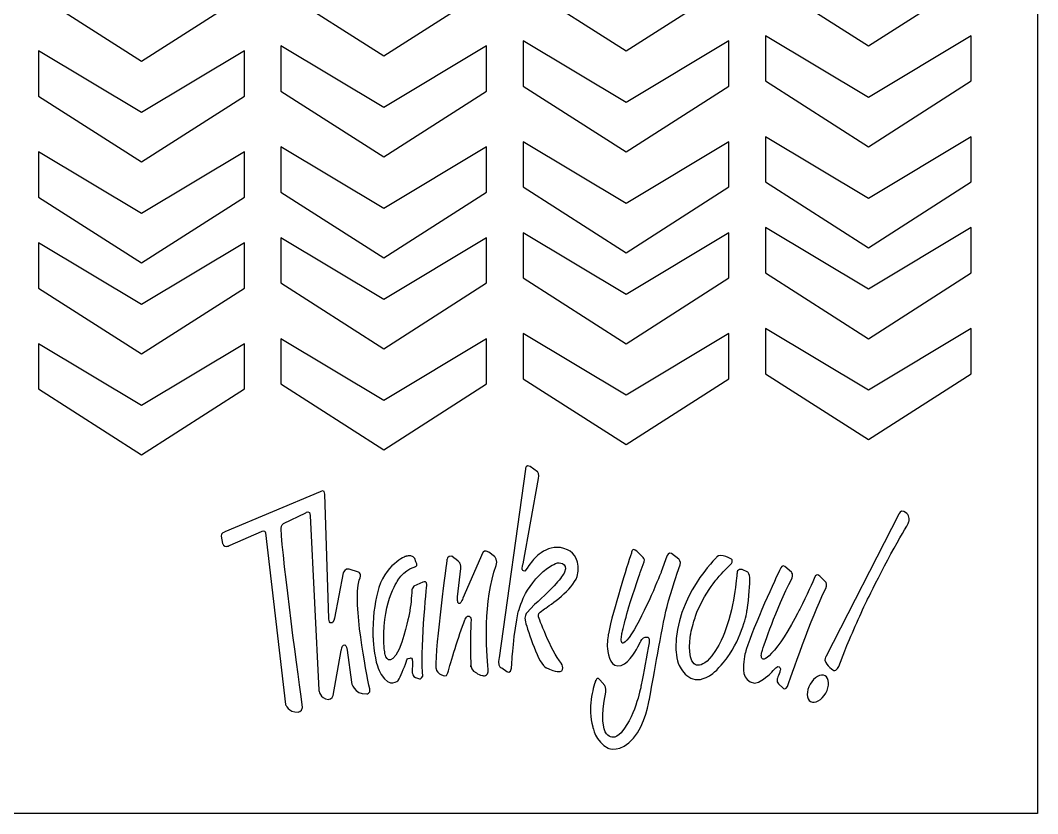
# Model space of a CAD drawing. Header units: centimetres. Extents: x -5.2 to 5.3, y -8.1 to 8.1.
# Drawn here: x 0 to 5.24, y -8.1 to -4.01 of the extents above; entities that cross this region are included whole.
import ezdxf

# ---------------------------------------------------------------- set-up
doc = ezdxf.new("R2010")
doc.units = ezdxf.units.CM
doc.header["$MEASUREMENT"] = 0
doc.layers.add('Layer 1', color=7, linetype='Continuous')

msp = doc.modelspace()

# ---------------------------------------------------------------- linework, layer by layer
at = {"layer": 'Layer 1', "color": 242}
for points, knots in [([(-5.23875, 8.09625), (-5.23875, 8.09625), (-5.23875, -8.09625), (-5.23875, -8.09625), (-5.23875, -8.09625), (-5.23875, -8.09625), (5.23875, -8.09625), (5.23875, -8.09625), (5.23875, -8.09625), (5.23875, -8.09625), (5.23875, 8.09625), (5.23875, 8.09625), (5.23875, 8.09625), (5.23875, 8.09625), (-5.23875, 8.09625), (-5.23875, 8.09625)], [0, 0, 0, 0, 0.2, 0.2, 0.2, 0.2, 0.4, 0.4, 0.4, 0.4, 0.6, 0.6, 0.6, 0.6, 1, 1, 1, 1]), ([(2.58945, -3.59481), (2.58945, -3.59481), (3.11923, -3.91265), (3.11923, -3.91265), (3.11923, -3.91265), (3.11923, -3.91265), (3.64895, -3.59481), (3.64895, -3.59481), (3.64895, -3.59481), (3.64895, -3.59481), (3.64895, -3.82791), (3.64895, -3.82791), (3.64895, -3.82791), (3.64895, -3.82791), (3.11923, -4.16692), (3.11923, -4.16692), (3.11923, -4.16692), (3.11923, -4.16692), (2.58945, -3.82791), (2.58945, -3.82791), (2.58945, -3.82791), (2.58945, -3.82791), (2.58945, -3.59481), (2.58945, -3.59481)], [0, 0, 0, 0, 0.1428571, 0.1428571, 0.1428571, 0.1428571, 0.2857143, 0.2857143, 0.2857143, 0.2857143, 0.4285714, 0.4285714, 0.4285714, 0.4285714, 0.5714286, 0.5714286, 0.5714286, 0.5714286, 0.7142857, 0.7142857, 0.7142857, 0.7142857, 1, 1, 1, 1]), ([(4.89664, -3.80185), (4.89664, -3.80185), (4.36692, -4.14086), (4.36692, -4.14086), (4.36692, -4.14086), (4.36692, -4.14086), (3.8372, -3.80185), (3.8372, -3.80185), (3.8372, -3.80185), (3.8372, -3.80185), (3.8372, -3.56875), (3.8372, -3.56875), (3.8372, -3.56875), (3.8372, -3.56875), (4.36692, -3.88659), (4.36692, -3.88659), (4.36692, -3.88659), (4.36692, -3.88659), (4.89664, -3.56875), (4.89664, -3.56875), (4.89664, -3.56875), (4.89664, -3.56875), (4.89664, -3.80185), (4.89664, -3.80185)], [0, 0, 0, 0, 0.1428571, 0.1428571, 0.1428571, 0.1428571, 0.2857143, 0.2857143, 0.2857143, 0.2857143, 0.4285714, 0.4285714, 0.4285714, 0.4285714, 0.5714286, 0.5714286, 0.5714286, 0.5714286, 0.7142857, 0.7142857, 0.7142857, 0.7142857, 1, 1, 1, 1]), ([(0.09411, -3.64694), (0.09411, -3.64694), (0.62383, -3.96478), (0.62383, -3.96478), (0.62383, -3.96478), (0.62383, -3.96478), (1.15355, -3.64694), (1.15355, -3.64694), (1.15355, -3.64694), (1.15355, -3.64694), (1.15355, -3.88004), (1.15355, -3.88004), (1.15355, -3.88004), (1.15355, -3.88004), (0.62383, -4.21905), (0.62383, -4.21905), (0.62383, -4.21905), (0.62383, -4.21905), (0.09411, -3.88004), (0.09411, -3.88004), (0.09411, -3.88004), (0.09411, -3.88004), (0.09411, -3.64694), (0.09411, -3.64694)], [0, 0, 0, 0, 0.1428571, 0.1428571, 0.1428571, 0.1428571, 0.2857143, 0.2857143, 0.2857143, 0.2857143, 0.4285714, 0.4285714, 0.4285714, 0.4285714, 0.5714286, 0.5714286, 0.5714286, 0.5714286, 0.7142857, 0.7142857, 0.7142857, 0.7142857, 1, 1, 1, 1]), ([(1.34178, -3.6209), (1.34178, -3.6209), (1.8715, -3.93874), (1.8715, -3.93874), (1.8715, -3.93874), (1.8715, -3.93874), (2.40128, -3.6209), (2.40128, -3.6209), (2.40128, -3.6209), (2.40128, -3.6209), (2.40128, -3.854), (2.40128, -3.854), (2.40128, -3.854), (2.40128, -3.854), (1.8715, -4.19301), (1.8715, -4.19301), (1.8715, -4.19301), (1.8715, -4.19301), (1.34178, -3.854), (1.34178, -3.854), (1.34178, -3.854), (1.34178, -3.854), (1.34178, -3.6209), (1.34178, -3.6209)], [0, 0, 0, 0, 0.1428571, 0.1428571, 0.1428571, 0.1428571, 0.2857143, 0.2857143, 0.2857143, 0.2857143, 0.4285714, 0.4285714, 0.4285714, 0.4285714, 0.5714286, 0.5714286, 0.5714286, 0.5714286, 0.7142857, 0.7142857, 0.7142857, 0.7142857, 1, 1, 1, 1]), ([(2.58945, -4.11483), (2.58945, -4.11483), (3.11923, -4.43267), (3.11923, -4.43267), (3.11923, -4.43267), (3.11923, -4.43267), (3.64895, -4.11483), (3.64895, -4.11483), (3.64895, -4.11483), (3.64895, -4.11483), (3.64895, -4.34793), (3.64895, -4.34793), (3.64895, -4.34793), (3.64895, -4.34793), (3.11923, -4.68694), (3.11923, -4.68694), (3.11923, -4.68694), (3.11923, -4.68694), (2.58945, -4.34793), (2.58945, -4.34793), (2.58945, -4.34793), (2.58945, -4.34793), (2.58945, -4.11483), (2.58945, -4.11483)], [0, 0, 0, 0, 0.1428571, 0.1428571, 0.1428571, 0.1428571, 0.2857143, 0.2857143, 0.2857143, 0.2857143, 0.4285714, 0.4285714, 0.4285714, 0.4285714, 0.5714286, 0.5714286, 0.5714286, 0.5714286, 0.7142857, 0.7142857, 0.7142857, 0.7142857, 1, 1, 1, 1]), ([(4.89664, -4.32186), (4.89664, -4.32186), (4.36692, -4.66087), (4.36692, -4.66087), (4.36692, -4.66087), (4.36692, -4.66087), (3.8372, -4.32186), (3.8372, -4.32186), (3.8372, -4.32186), (3.8372, -4.32186), (3.8372, -4.08876), (3.8372, -4.08876), (3.8372, -4.08876), (3.8372, -4.08876), (4.36692, -4.4066), (4.36692, -4.4066), (4.36692, -4.4066), (4.36692, -4.4066), (4.89664, -4.08876), (4.89664, -4.08876), (4.89664, -4.08876), (4.89664, -4.08876), (4.89664, -4.32186), (4.89664, -4.32186)], [0, 0, 0, 0, 0.1428571, 0.1428571, 0.1428571, 0.1428571, 0.2857143, 0.2857143, 0.2857143, 0.2857143, 0.4285714, 0.4285714, 0.4285714, 0.4285714, 0.5714286, 0.5714286, 0.5714286, 0.5714286, 0.7142857, 0.7142857, 0.7142857, 0.7142857, 1, 1, 1, 1]), ([(0.09411, -4.16692), (0.09411, -4.16692), (0.62383, -4.48476), (0.62383, -4.48476), (0.62383, -4.48476), (0.62383, -4.48476), (1.15358, -4.16692), (1.15358, -4.16692), (1.15358, -4.16692), (1.15358, -4.16692), (1.15358, -4.40002), (1.15358, -4.40002), (1.15358, -4.40002), (1.15358, -4.40002), (0.62386, -4.73903), (0.62386, -4.73903), (0.62386, -4.73903), (0.62386, -4.73903), (0.09411, -4.40002), (0.09411, -4.40002), (0.09411, -4.40002), (0.09411, -4.40002), (0.09411, -4.16692), (0.09411, -4.16692)], [0, 0, 0, 0, 0.1428571, 0.1428571, 0.1428571, 0.1428571, 0.2857143, 0.2857143, 0.2857143, 0.2857143, 0.4285714, 0.4285714, 0.4285714, 0.4285714, 0.5714286, 0.5714286, 0.5714286, 0.5714286, 0.7142857, 0.7142857, 0.7142857, 0.7142857, 1, 1, 1, 1]), ([(1.34178, -4.14089), (1.34178, -4.14089), (1.8715, -4.45873), (1.8715, -4.45873), (1.8715, -4.45873), (1.8715, -4.45873), (2.40128, -4.14089), (2.40128, -4.14089), (2.40128, -4.14089), (2.40128, -4.14089), (2.40128, -4.37399), (2.40128, -4.37399), (2.40128, -4.37399), (2.40128, -4.37399), (1.8715, -4.713), (1.8715, -4.713), (1.8715, -4.713), (1.8715, -4.713), (1.34178, -4.37399), (1.34178, -4.37399), (1.34178, -4.37399), (1.34178, -4.37399), (1.34178, -4.14089), (1.34178, -4.14089)], [0, 0, 0, 0, 0.1428571, 0.1428571, 0.1428571, 0.1428571, 0.2857143, 0.2857143, 0.2857143, 0.2857143, 0.4285714, 0.4285714, 0.4285714, 0.4285714, 0.5714286, 0.5714286, 0.5714286, 0.5714286, 0.7142857, 0.7142857, 0.7142857, 0.7142857, 1, 1, 1, 1]), ([(4.89664, -4.84182), (4.89664, -4.84182), (4.36692, -5.18086), (4.36692, -5.18086), (4.36692, -5.18086), (4.36692, -5.18086), (3.8372, -4.84182), (3.8372, -4.84182), (3.8372, -4.84182), (3.8372, -4.84182), (3.8372, -4.60875), (3.8372, -4.60875), (3.8372, -4.60875), (3.8372, -4.60875), (4.36692, -4.92659), (4.36692, -4.92659), (4.36692, -4.92659), (4.36692, -4.92659), (4.89664, -4.60875), (4.89664, -4.60875), (4.89664, -4.60875), (4.89664, -4.60875), (4.89664, -4.84182), (4.89664, -4.84182)], [0, 0, 0, 0, 0.1428571, 0.1428571, 0.1428571, 0.1428571, 0.2857143, 0.2857143, 0.2857143, 0.2857143, 0.4285714, 0.4285714, 0.4285714, 0.4285714, 0.5714286, 0.5714286, 0.5714286, 0.5714286, 0.7142857, 0.7142857, 0.7142857, 0.7142857, 1, 1, 1, 1]), ([(1.34178, -4.66087), (1.34178, -4.66087), (1.8715, -4.97871), (1.8715, -4.97871), (1.8715, -4.97871), (1.8715, -4.97871), (2.40128, -4.66087), (2.40128, -4.66087), (2.40128, -4.66087), (2.40128, -4.66087), (2.40128, -4.89397), (2.40128, -4.89397), (2.40128, -4.89397), (2.40128, -4.89397), (1.8715, -5.23298), (1.8715, -5.23298), (1.8715, -5.23298), (1.8715, -5.23298), (1.34178, -4.89397), (1.34178, -4.89397), (1.34178, -4.89397), (1.34178, -4.89397), (1.34178, -4.66087), (1.34178, -4.66087)], [0, 0, 0, 0, 0.1428571, 0.1428571, 0.1428571, 0.1428571, 0.2857143, 0.2857143, 0.2857143, 0.2857143, 0.4285714, 0.4285714, 0.4285714, 0.4285714, 0.5714286, 0.5714286, 0.5714286, 0.5714286, 0.7142857, 0.7142857, 0.7142857, 0.7142857, 1, 1, 1, 1]), ([(2.58945, -4.63481), (2.58945, -4.63481), (3.11923, -4.95265), (3.11923, -4.95265), (3.11923, -4.95265), (3.11923, -4.95265), (3.64895, -4.63481), (3.64895, -4.63481), (3.64895, -4.63481), (3.64895, -4.63481), (3.64895, -4.86791), (3.64895, -4.86791), (3.64895, -4.86791), (3.64895, -4.86791), (3.11923, -5.20692), (3.11923, -5.20692), (3.11923, -5.20692), (3.11923, -5.20692), (2.58945, -4.86791), (2.58945, -4.86791), (2.58945, -4.86791), (2.58945, -4.86791), (2.58945, -4.63481), (2.58945, -4.63481)], [0, 0, 0, 0, 0.1428571, 0.1428571, 0.1428571, 0.1428571, 0.2857143, 0.2857143, 0.2857143, 0.2857143, 0.4285714, 0.4285714, 0.4285714, 0.4285714, 0.5714286, 0.5714286, 0.5714286, 0.5714286, 0.7142857, 0.7142857, 0.7142857, 0.7142857, 1, 1, 1, 1]), ([(0.09411, -4.68693), (0.09411, -4.68693), (0.62383, -5.00477), (0.62383, -5.00477), (0.62383, -5.00477), (0.62383, -5.00477), (1.15355, -4.68693), (1.15355, -4.68693), (1.15355, -4.68693), (1.15355, -4.68693), (1.15355, -4.92003), (1.15355, -4.92003), (1.15355, -4.92003), (1.15355, -4.92003), (0.62383, -5.25904), (0.62383, -5.25904), (0.62383, -5.25904), (0.62383, -5.25904), (0.09411, -4.92003), (0.09411, -4.92003), (0.09411, -4.92003), (0.09411, -4.92003), (0.09411, -4.68693), (0.09411, -4.68693)], [0, 0, 0, 0, 0.1428571, 0.1428571, 0.1428571, 0.1428571, 0.2857143, 0.2857143, 0.2857143, 0.2857143, 0.4285714, 0.4285714, 0.4285714, 0.4285714, 0.5714286, 0.5714286, 0.5714286, 0.5714286, 0.7142857, 0.7142857, 0.7142857, 0.7142857, 1, 1, 1, 1]), ([(4.89662, -5.31029), (4.89662, -5.31029), (4.3669, -5.6493), (4.3669, -5.6493), (4.3669, -5.6493), (4.3669, -5.6493), (3.83718, -5.31029), (3.83718, -5.31029), (3.83718, -5.31029), (3.83718, -5.31029), (3.83718, -5.07719), (3.83718, -5.07719), (3.83718, -5.07719), (3.83718, -5.07719), (4.3669, -5.39503), (4.3669, -5.39503), (4.3669, -5.39503), (4.3669, -5.39503), (4.89662, -5.07719), (4.89662, -5.07719), (4.89662, -5.07719), (4.89662, -5.07719), (4.89662, -5.31029), (4.89662, -5.31029)], [0, 0, 0, 0, 0.1428571, 0.1428571, 0.1428571, 0.1428571, 0.2857143, 0.2857143, 0.2857143, 0.2857143, 0.4285714, 0.4285714, 0.4285714, 0.4285714, 0.5714286, 0.5714286, 0.5714286, 0.5714286, 0.7142857, 0.7142857, 0.7142857, 0.7142857, 1, 1, 1, 1]), ([(1.34176, -5.12932), (1.34176, -5.12932), (1.87148, -5.44716), (1.87148, -5.44716), (1.87148, -5.44716), (1.87148, -5.44716), (2.40126, -5.12932), (2.40126, -5.12932), (2.40126, -5.12932), (2.40126, -5.12932), (2.40126, -5.36242), (2.40126, -5.36242), (2.40126, -5.36242), (2.40126, -5.36242), (1.87148, -5.70143), (1.87148, -5.70143), (1.87148, -5.70143), (1.87148, -5.70143), (1.34176, -5.36242), (1.34176, -5.36242), (1.34176, -5.36242), (1.34176, -5.36242), (1.34176, -5.12932), (1.34176, -5.12932)], [0, 0, 0, 0, 0.1428571, 0.1428571, 0.1428571, 0.1428571, 0.2857143, 0.2857143, 0.2857143, 0.2857143, 0.4285714, 0.4285714, 0.4285714, 0.4285714, 0.5714286, 0.5714286, 0.5714286, 0.5714286, 0.7142857, 0.7142857, 0.7142857, 0.7142857, 1, 1, 1, 1]), ([(2.58942, -5.10326), (2.58942, -5.10326), (3.1192, -5.4211), (3.1192, -5.4211), (3.1192, -5.4211), (3.1192, -5.4211), (3.64892, -5.10326), (3.64892, -5.10326), (3.64892, -5.10326), (3.64892, -5.10326), (3.64892, -5.33636), (3.64892, -5.33636), (3.64892, -5.33636), (3.64892, -5.33636), (3.1192, -5.67537), (3.1192, -5.67537), (3.1192, -5.67537), (3.1192, -5.67537), (2.58942, -5.33636), (2.58942, -5.33636), (2.58942, -5.33636), (2.58942, -5.33636), (2.58942, -5.10326), (2.58942, -5.10326)], [0, 0, 0, 0, 0.1428571, 0.1428571, 0.1428571, 0.1428571, 0.2857143, 0.2857143, 0.2857143, 0.2857143, 0.4285714, 0.4285714, 0.4285714, 0.4285714, 0.5714286, 0.5714286, 0.5714286, 0.5714286, 0.7142857, 0.7142857, 0.7142857, 0.7142857, 1, 1, 1, 1]), ([(0.09409, -5.15538), (0.09409, -5.15538), (0.62381, -5.47322), (0.62381, -5.47322), (0.62381, -5.47322), (0.62381, -5.47322), (1.15353, -5.15538), (1.15353, -5.15538), (1.15353, -5.15538), (1.15353, -5.15538), (1.15353, -5.38848), (1.15353, -5.38848), (1.15353, -5.38848), (1.15353, -5.38848), (0.62381, -5.72749), (0.62381, -5.72749), (0.62381, -5.72749), (0.62381, -5.72749), (0.09409, -5.38848), (0.09409, -5.38848), (0.09409, -5.38848), (0.09409, -5.38848), (0.09409, -5.15538), (0.09409, -5.15538)], [0, 0, 0, 0, 0.1428571, 0.1428571, 0.1428571, 0.1428571, 0.2857143, 0.2857143, 0.2857143, 0.2857143, 0.4285714, 0.4285714, 0.4285714, 0.4285714, 0.5714286, 0.5714286, 0.5714286, 0.5714286, 0.7142857, 0.7142857, 0.7142857, 0.7142857, 1, 1, 1, 1]), ([(4.89662, -5.83025), (4.89662, -5.83025), (4.3669, -6.16929), (4.3669, -6.16929), (4.3669, -6.16929), (4.3669, -6.16929), (3.83718, -5.83025), (3.83718, -5.83025), (3.83718, -5.83025), (3.83718, -5.83025), (3.83718, -5.59718), (3.83718, -5.59718), (3.83718, -5.59718), (3.83718, -5.59718), (4.3669, -5.91502), (4.3669, -5.91502), (4.3669, -5.91502), (4.3669, -5.91502), (4.89662, -5.59718), (4.89662, -5.59718), (4.89662, -5.59718), (4.89662, -5.59718), (4.89662, -5.83025), (4.89662, -5.83025)], [0, 0, 0, 0, 0.1428571, 0.1428571, 0.1428571, 0.1428571, 0.2857143, 0.2857143, 0.2857143, 0.2857143, 0.4285714, 0.4285714, 0.4285714, 0.4285714, 0.5714286, 0.5714286, 0.5714286, 0.5714286, 0.7142857, 0.7142857, 0.7142857, 0.7142857, 1, 1, 1, 1]), ([(1.34176, -5.64933), (1.34176, -5.64933), (1.87148, -5.96717), (1.87148, -5.96717), (1.87148, -5.96717), (1.87148, -5.96717), (2.40126, -5.64933), (2.40126, -5.64933), (2.40126, -5.64933), (2.40126, -5.64933), (2.40126, -5.88243), (2.40126, -5.88243), (2.40126, -5.88243), (2.40126, -5.88243), (1.87148, -6.22144), (1.87148, -6.22144), (1.87148, -6.22144), (1.87148, -6.22144), (1.34176, -5.88243), (1.34176, -5.88243), (1.34176, -5.88243), (1.34176, -5.88243), (1.34176, -5.64933), (1.34176, -5.64933)], [0, 0, 0, 0, 0.1428571, 0.1428571, 0.1428571, 0.1428571, 0.2857143, 0.2857143, 0.2857143, 0.2857143, 0.4285714, 0.4285714, 0.4285714, 0.4285714, 0.5714286, 0.5714286, 0.5714286, 0.5714286, 0.7142857, 0.7142857, 0.7142857, 0.7142857, 1, 1, 1, 1]), ([(2.58942, -5.62324), (2.58942, -5.62324), (3.1192, -5.94108), (3.1192, -5.94108), (3.1192, -5.94108), (3.1192, -5.94108), (3.64892, -5.62324), (3.64892, -5.62324), (3.64892, -5.62324), (3.64892, -5.62324), (3.64892, -5.85634), (3.64892, -5.85634), (3.64892, -5.85634), (3.64892, -5.85634), (3.1192, -6.19535), (3.1192, -6.19535), (3.1192, -6.19535), (3.1192, -6.19535), (2.58942, -5.85634), (2.58942, -5.85634), (2.58942, -5.85634), (2.58942, -5.85634), (2.58942, -5.62324), (2.58942, -5.62324)], [0, 0, 0, 0, 0.1428571, 0.1428571, 0.1428571, 0.1428571, 0.2857143, 0.2857143, 0.2857143, 0.2857143, 0.4285714, 0.4285714, 0.4285714, 0.4285714, 0.5714286, 0.5714286, 0.5714286, 0.5714286, 0.7142857, 0.7142857, 0.7142857, 0.7142857, 1, 1, 1, 1]), ([(0.09409, -5.90846), (0.09409, -5.90846), (0.09409, -5.67536), (0.09409, -5.67536), (0.09409, -5.67536), (0.09409, -5.67536), (0.62381, -5.9932), (0.62381, -5.9932), (0.62381, -5.9932), (0.62381, -5.9932), (1.15353, -5.67536), (1.15353, -5.67536), (1.15353, -5.67536), (1.15353, -5.67536), (1.15353, -5.90846), (1.15353, -5.90846), (1.15353, -5.90846), (1.15353, -5.90846), (0.62381, -6.24747), (0.62381, -6.24747), (0.62381, -6.24747), (0.62381, -6.24747), (0.09409, -5.90846), (0.09409, -5.90846)], [0, 0, 0, 0, 0.1428571, 0.1428571, 0.1428571, 0.1428571, 0.2857143, 0.2857143, 0.2857143, 0.2857143, 0.4285714, 0.4285714, 0.4285714, 0.4285714, 0.5714286, 0.5714286, 0.5714286, 0.5714286, 0.7142857, 0.7142857, 0.7142857, 0.7142857, 1, 1, 1, 1]), ([(2.86703, -6.87504), (2.8442, -6.94338), (2.73024, -7.02083), (2.69849, -7.04133), (2.69849, -7.04133), (2.69849, -7.04133), (2.6769, -7.05792), (2.6769, -7.05792), (2.6769, -7.05792), (2.6769, -7.05792), (2.66269, -7.07009), (2.66883, -7.08403), (2.66883, -7.08403), (2.66883, -7.08403), (2.72998, -7.25326), (2.7862, -7.32271), (2.7862, -7.32271), (2.7862, -7.32271), (2.81152, -7.36846), (2.76495, -7.36459), (2.76495, -7.36459), (2.73333, -7.3576), (2.70846, -7.34419), (2.70846, -7.34419), (2.70846, -7.34419), (2.66957, -7.33123), (2.61435, -7.15388), (2.60077, -7.10839), (2.60077, -7.10839), (2.59236, -7.08103), (2.6076, -7.06143), (2.6076, -7.06143), (2.6076, -7.06143), (2.6076, -7.06143), (2.64837, -7.01944), (2.64837, -7.01944), (2.64837, -7.01944), (2.75013, -6.92739), (2.78865, -6.8785), (2.8026, -6.85302), (2.8026, -6.85302), (2.82398, -6.79841), (2.76609, -6.8045), (2.76609, -6.8045), (2.76609, -6.8045), (2.75154, -6.80902), (2.73886, -6.81664), (2.73886, -6.81664), (2.73886, -6.81664), (2.67237, -6.85577), (2.62755, -6.91702), (2.60154, -6.96182), (2.60154, -6.96182), (2.58818, -6.98349), (2.56415, -7.05636), (2.56415, -7.05636), (2.56415, -7.05636), (2.54095, -7.16315), (2.53147, -7.31271), (2.53147, -7.31271), (2.53147, -7.31271), (2.53068, -7.32676), (2.52964, -7.33766), (2.52848, -7.3461), (2.52848, -7.3461), (2.52549, -7.37949), (2.50528, -7.36409), (2.50528, -7.36409), (2.50528, -7.36409), (2.50528, -7.36409), (2.47872, -7.34586), (2.47872, -7.34586), (2.47872, -7.34586), (2.47465, -7.34369), (2.47134, -7.34147), (2.46867, -7.33922), (2.46867, -7.33922), (2.45862, -7.33258), (2.46505, -7.29337), (2.46505, -7.29337), (2.46505, -7.29337), (2.46505, -7.29337), (2.60065, -6.32103), (2.60065, -6.32103), (2.60065, -6.32103), (2.60065, -6.32103), (2.60385, -6.2938), (2.62483, -6.3083), (2.62483, -6.3083), (2.62483, -6.3083), (2.66327, -6.33486), (2.66327, -6.33486), (2.66327, -6.33486), (2.66327, -6.33486), (2.67269, -6.34801), (2.66872, -6.36994), (2.66872, -6.36994), (2.66872, -6.36994), (2.58916, -6.80899), (2.58916, -6.80899), (2.58916, -6.80899), (2.58916, -6.80899), (2.58334, -6.831), (2.58445, -6.83876), (2.58445, -6.83876), (2.58445, -6.83876), (2.58887, -6.84649), (2.59768, -6.8476), (2.59768, -6.8476), (2.59768, -6.8476), (2.60578, -6.83731), (2.61935, -6.81834), (2.61935, -6.81834), (2.62702, -6.8067), (2.63491, -6.79643), (2.64279, -6.78738), (2.64279, -6.78738), (2.64279, -6.78738), (2.71891, -6.69033), (2.81786, -6.737), (2.81786, -6.737), (2.85287, -6.7551), (2.88671, -6.79357), (2.86703, -6.87504)], [0, 0, 0, 0, 0.03125, 0.03125, 0.03125, 0.03125, 0.0625, 0.0625, 0.0625, 0.0625, 0.09375, 0.09375, 0.09375, 0.09375, 0.125, 0.125, 0.125, 0.125, 0.15625, 0.15625, 0.15625, 0.15625, 0.1875, 0.1875, 0.1875, 0.1875, 0.21875, 0.21875, 0.21875, 0.21875, 0.25, 0.25, 0.25, 0.25, 0.28125, 0.28125, 0.28125, 0.28125, 0.3125, 0.3125, 0.3125, 0.3125, 0.34375, 0.34375, 0.34375, 0.34375, 0.375, 0.375, 0.375, 0.375, 0.40625, 0.40625, 0.40625, 0.40625, 0.4375, 0.4375, 0.4375, 0.4375, 0.46875, 0.46875, 0.46875, 0.46875, 0.5, 0.5, 0.5, 0.5, 0.53125, 0.53125, 0.53125, 0.53125, 0.5625, 0.5625, 0.5625, 0.5625, 0.59375, 0.59375, 0.59375, 0.59375, 0.625, 0.625, 0.625, 0.625, 0.65625, 0.65625, 0.65625, 0.65625, 0.6875, 0.6875, 0.6875, 0.6875, 0.71875, 0.71875, 0.71875, 0.71875, 0.75, 0.75, 0.75, 0.75, 0.78125, 0.78125, 0.78125, 0.78125, 0.8125, 0.8125, 0.8125, 0.8125, 0.84375, 0.84375, 0.84375, 0.84375, 0.875, 0.875, 0.875, 0.875, 0.90625, 0.90625, 0.90625, 0.90625, 0.9375, 0.9375, 0.9375, 0.9375, 1, 1, 1, 1]), ([(1.78382, -7.47898), (1.71585, -7.48343), (1.70474, -7.41863), (1.70474, -7.41863), (1.70474, -7.41863), (1.70474, -7.41863), (1.68249, -7.25456), (1.68249, -7.25456), (1.68249, -7.25456), (1.67897, -7.22858), (1.67164, -7.22681), (1.67164, -7.22681), (1.67164, -7.22681), (1.67164, -7.22681), (1.66338, -7.22845), (1.66338, -7.22845), (1.66338, -7.22845), (1.65841, -7.22845), (1.65221, -7.25586), (1.65221, -7.25586), (1.65221, -7.25586), (1.65221, -7.25586), (1.61123, -7.48684), (1.61123, -7.48684), (1.61123, -7.48684), (1.60774, -7.50647), (1.58631, -7.50732), (1.58631, -7.50732), (1.58631, -7.50732), (1.54223, -7.50266), (1.5372, -7.46046), (1.5372, -7.46046), (1.5372, -7.46046), (1.5372, -7.46046), (1.49283, -6.56027), (1.49283, -6.56027), (1.49283, -6.56027), (1.4913, -6.52908), (1.4701, -6.54585), (1.4701, -6.54585), (1.4701, -6.54585), (1.4701, -6.54585), (1.35561, -6.60125), (1.35561, -6.60125), (1.35561, -6.60125), (1.35561, -6.60125), (1.34143, -6.60929), (1.34257, -6.62789), (1.34257, -6.62789), (1.35117, -6.794), (1.43652, -7.42788), (1.4529, -7.54859), (1.4529, -7.54859), (1.44745, -7.57275), (1.43083, -7.57272), (1.43083, -7.57272), (1.43083, -7.57272), (1.37871, -7.57547), (1.36524, -7.53324), (1.36524, -7.53324), (1.36524, -7.53324), (1.36524, -7.53324), (1.26303, -6.64927), (1.26303, -6.64927), (1.26303, -6.64927), (1.26107, -6.63234), (1.24229, -6.64263), (1.24229, -6.64263), (1.24229, -6.64263), (1.24229, -6.64263), (1.08113, -6.71229), (1.08113, -6.71229), (1.08113, -6.71229), (1.07198, -6.7166), (1.06557, -6.71933), (1.06316, -6.71965), (1.06316, -6.71965), (1.04773, -6.72185), (1.04112, -6.70422), (1.04112, -6.70422), (1.04112, -6.70422), (1.04112, -6.70422), (1.03466, -6.66702), (1.03466, -6.66702), (1.03466, -6.66702), (1.03199, -6.6517), (1.05382, -6.64445), (1.05382, -6.64445), (1.05382, -6.64445), (1.05382, -6.64445), (1.54317, -6.43905), (1.54317, -6.43905), (1.54317, -6.43905), (1.54317, -6.43905), (1.56786, -6.4214), (1.56873, -6.44953), (1.56873, -6.44953), (1.56873, -6.44953), (1.58855, -7.09109), (1.58855, -7.09109), (1.58855, -7.09109), (1.58855, -7.09109), (1.58903, -7.11101), (1.59564, -7.11265), (1.59564, -7.11265), (1.59564, -7.11265), (1.60557, -7.11266), (1.60557, -7.11266), (1.60557, -7.11266), (1.60557, -7.11266), (1.6129, -7.10948), (1.617, -7.08882), (1.617, -7.08882), (1.617, -7.08882), (1.66293, -6.85636), (1.66293, -6.85636), (1.66293, -6.85636), (1.66293, -6.85636), (1.67216, -6.83006), (1.69309, -6.83686), (1.69309, -6.83686), (1.69309, -6.83686), (1.7413, -6.85252), (1.7413, -6.85252), (1.7413, -6.85252), (1.7413, -6.85252), (1.76122, -6.85895), (1.74458, -6.89321), (1.74458, -6.89321), (1.71243, -7.02026), (1.78027, -7.36298), (1.79924, -7.45368), (1.79924, -7.45368), (1.80419, -7.47818), (1.78382, -7.47898), (1.78382, -7.47898)], [0, 0, 0, 0, 0.0285714, 0.0285714, 0.0285714, 0.0285714, 0.0571429, 0.0571429, 0.0571429, 0.0571429, 0.0857143, 0.0857143, 0.0857143, 0.0857143, 0.1142857, 0.1142857, 0.1142857, 0.1142857, 0.1428571, 0.1428571, 0.1428571, 0.1428571, 0.1714286, 0.1714286, 0.1714286, 0.1714286, 0.2, 0.2, 0.2, 0.2, 0.2285714, 0.2285714, 0.2285714, 0.2285714, 0.2571429, 0.2571429, 0.2571429, 0.2571429, 0.2857143, 0.2857143, 0.2857143, 0.2857143, 0.3142857, 0.3142857, 0.3142857, 0.3142857, 0.3428571, 0.3428571, 0.3428571, 0.3428571, 0.3714286, 0.3714286, 0.3714286, 0.3714286, 0.4, 0.4, 0.4, 0.4, 0.4285714, 0.4285714, 0.4285714, 0.4285714, 0.4571429, 0.4571429, 0.4571429, 0.4571429, 0.4857143, 0.4857143, 0.4857143, 0.4857143, 0.5142857, 0.5142857, 0.5142857, 0.5142857, 0.5428571, 0.5428571, 0.5428571, 0.5428571, 0.5714286, 0.5714286, 0.5714286, 0.5714286, 0.6, 0.6, 0.6, 0.6, 0.6285714, 0.6285714, 0.6285714, 0.6285714, 0.6571429, 0.6571429, 0.6571429, 0.6571429, 0.6857143, 0.6857143, 0.6857143, 0.6857143, 0.7142857, 0.7142857, 0.7142857, 0.7142857, 0.7428571, 0.7428571, 0.7428571, 0.7428571, 0.7714286, 0.7714286, 0.7714286, 0.7714286, 0.8, 0.8, 0.8, 0.8, 0.8285714, 0.8285714, 0.8285714, 0.8285714, 0.8571429, 0.8571429, 0.8571429, 0.8571429, 0.8857143, 0.8857143, 0.8857143, 0.8857143, 0.9142857, 0.9142857, 0.9142857, 0.9142857, 0.9428571, 0.9428571, 0.9428571, 0.9428571, 1, 1, 1, 1]), ([(4.5774, -6.58857), (4.5774, -6.58857), (4.57166, -6.60587), (4.55385, -6.63463), (4.55385, -6.63463), (4.49763, -6.71996), (4.35713, -7.00354), (4.35713, -7.00354), (4.35713, -7.00354), (4.32385, -7.07236), (4.27418, -7.1888), (4.24511, -7.25794), (4.24511, -7.25794), (4.24511, -7.25794), (4.21405, -7.33795), (4.21405, -7.33795), (4.21405, -7.33795), (4.20627, -7.35425), (4.19402, -7.36798), (4.17756, -7.35033), (4.17756, -7.35033), (4.16714, -7.34163), (4.15229, -7.32805), (4.14713, -7.31773), (4.14713, -7.31773), (4.13887, -7.30119), (4.14713, -7.28796), (4.14713, -7.28796), (4.14713, -7.28796), (4.14713, -7.28796), (4.52369, -6.55268), (4.52369, -6.55268), (4.52369, -6.55268), (4.52369, -6.55268), (4.53202, -6.53194), (4.54938, -6.53964), (4.54938, -6.53964), (4.57451, -6.55082), (4.57864, -6.57204), (4.5774, -6.58857)], [0, 0, 0, 0, 0.0909091, 0.0909091, 0.0909091, 0.0909091, 0.1818182, 0.1818182, 0.1818182, 0.1818182, 0.2727273, 0.2727273, 0.2727273, 0.2727273, 0.3636364, 0.3636364, 0.3636364, 0.3636364, 0.4545455, 0.4545455, 0.4545455, 0.4545455, 0.5454545, 0.5454545, 0.5454545, 0.5454545, 0.6363636, 0.6363636, 0.6363636, 0.6363636, 0.7272727, 0.7272727, 0.7272727, 0.7272727, 0.8181818, 0.8181818, 0.8181818, 0.8181818, 1, 1, 1, 1]), ([(2.4506, -6.81776), (2.38271, -6.9972), (2.39943, -7.25837), (2.40856, -7.35354), (2.40856, -7.35354), (2.41197, -7.39386), (2.37948, -7.38492), (2.37948, -7.38492), (2.37948, -7.38492), (2.3663, -7.38148), (2.35622, -7.37677), (2.34852, -7.37145), (2.34852, -7.37145), (2.32272, -7.36013), (2.32, -7.33944), (2.31973, -7.33406), (2.31973, -7.33406), (2.31973, -7.33406), (2.31984, -7.33925), (2.31984, -7.33925), (2.31984, -7.33925), (2.31984, -7.33925), (2.31971, -7.33393), (2.31971, -7.33393), (2.31971, -7.33393), (2.31968, -7.33316), (2.31968, -7.33269), (2.31968, -7.33269), (2.31968, -7.33269), (2.31968, -7.33269), (2.31971, -7.33393), (2.31971, -7.33393), (2.31971, -7.33393), (2.31971, -7.33396), (2.31974, -7.33404), (2.31974, -7.33406), (2.31974, -7.33406), (2.31974, -7.33406), (2.31834, -7.2713), (2.31834, -7.2713), (2.31834, -7.2713), (2.31609, -7.22055), (2.3185, -7.14798), (2.32091, -7.09623), (2.32091, -7.09623), (2.32136, -7.08633), (2.31157, -7.07953), (2.31157, -7.07953), (2.31157, -7.07953), (2.31157, -7.07953), (2.3033, -7.07954), (2.3033, -7.07954), (2.3033, -7.07954), (2.29504, -7.08274), (2.28946, -7.09698), (2.28946, -7.09698), (2.28946, -7.09698), (2.25652, -7.18009), (2.21633, -7.31912), (2.20191, -7.37029), (2.20191, -7.37029), (2.194, -7.39804), (2.17352, -7.38214), (2.17352, -7.38214), (2.17352, -7.38214), (2.16828, -7.37992), (2.16312, -7.37759), (2.15865, -7.37545), (2.15865, -7.37545), (2.14267, -7.36836), (2.14034, -7.34582), (2.14034, -7.34582), (2.14034, -7.34582), (2.13584, -7.23435), (2.19646, -6.78752), (2.19646, -6.78752), (2.19646, -6.78752), (2.19646, -6.78752), (2.19884, -6.76786), (2.2213, -6.76995), (2.2213, -6.76995), (2.23707, -6.7786), (2.25308, -6.79432), (2.26263, -6.80458), (2.26263, -6.80458), (2.26263, -6.80458), (2.27128, -6.81577), (2.26911, -6.83308), (2.26911, -6.83308), (2.26911, -6.83308), (2.25085, -6.97902), (2.25085, -6.97902), (2.25085, -6.97902), (2.25085, -6.97902), (2.2504, -6.99963), (2.25207, -7.00326), (2.25207, -7.00326), (2.25207, -7.00326), (2.25371, -7.01183), (2.25868, -7.0135), (2.25868, -7.0135), (2.25868, -7.0135), (2.26556, -7.01689), (2.27389, -6.99802), (2.27389, -6.99802), (2.27553, -6.99434), (2.27738, -6.99019), (2.27934, -6.98574), (2.27934, -6.98574), (2.27934, -6.98574), (2.38245, -6.75119), (2.38245, -6.75119), (2.38245, -6.75119), (2.38245, -6.75119), (2.39118, -6.73349), (2.41319, -6.75), (2.41319, -6.75), (2.41319, -6.75), (2.44229, -6.77183), (2.44229, -6.77183), (2.44229, -6.77183), (2.44232, -6.7718), (2.45941, -6.79257), (2.4506, -6.81776)], [0, 0, 0, 0, 0.03125, 0.03125, 0.03125, 0.03125, 0.0625, 0.0625, 0.0625, 0.0625, 0.09375, 0.09375, 0.09375, 0.09375, 0.125, 0.125, 0.125, 0.125, 0.15625, 0.15625, 0.15625, 0.15625, 0.1875, 0.1875, 0.1875, 0.1875, 0.21875, 0.21875, 0.21875, 0.21875, 0.25, 0.25, 0.25, 0.25, 0.28125, 0.28125, 0.28125, 0.28125, 0.3125, 0.3125, 0.3125, 0.3125, 0.34375, 0.34375, 0.34375, 0.34375, 0.375, 0.375, 0.375, 0.375, 0.40625, 0.40625, 0.40625, 0.40625, 0.4375, 0.4375, 0.4375, 0.4375, 0.46875, 0.46875, 0.46875, 0.46875, 0.5, 0.5, 0.5, 0.5, 0.53125, 0.53125, 0.53125, 0.53125, 0.5625, 0.5625, 0.5625, 0.5625, 0.59375, 0.59375, 0.59375, 0.59375, 0.625, 0.625, 0.625, 0.625, 0.65625, 0.65625, 0.65625, 0.65625, 0.6875, 0.6875, 0.6875, 0.6875, 0.71875, 0.71875, 0.71875, 0.71875, 0.75, 0.75, 0.75, 0.75, 0.78125, 0.78125, 0.78125, 0.78125, 0.8125, 0.8125, 0.8125, 0.8125, 0.84375, 0.84375, 0.84375, 0.84375, 0.875, 0.875, 0.875, 0.875, 0.90625, 0.90625, 0.90625, 0.90625, 0.9375, 0.9375, 0.9375, 0.9375, 1, 1, 1, 1]), ([(3.24011, -7.50565), (3.24011, -7.50565), (3.21614, -7.64559), (3.15825, -7.70657), (3.15825, -7.70657), (3.09017, -7.78658), (3.0276, -7.75898), (3.0276, -7.75898), (3.0276, -7.75898), (2.9601, -7.72525), (2.94822, -7.64846), (2.94822, -7.64846), (2.94822, -7.64846), (2.91901, -7.55191), (2.94833, -7.45121), (2.96349, -7.4097), (2.96349, -7.4097), (2.96346, -7.40973), (2.96346, -7.40975), (2.96344, -7.40981), (2.96344, -7.40981), (2.96344, -7.40981), (2.96164, -7.41489), (2.96164, -7.41489), (2.96164, -7.41489), (2.96164, -7.41489), (2.96228, -7.41259), (2.96344, -7.40981), (2.96344, -7.40981), (2.96344, -7.40981), (2.96376, -7.40894), (2.96376, -7.40894), (2.96376, -7.40894), (2.96368, -7.40918), (2.96357, -7.4095), (2.9635, -7.40971), (2.9635, -7.40971), (2.96649, -7.40262), (2.97334, -7.39233), (2.98493, -7.40648), (2.98493, -7.40648), (2.98493, -7.40648), (3.00919, -7.43614), (3.00919, -7.43614), (3.00919, -7.43614), (3.00919, -7.43614), (3.01856, -7.44969), (3.0148, -7.46995), (3.0148, -7.46995), (2.96313, -7.73432), (3.06068, -7.70138), (3.06068, -7.70138), (3.06068, -7.70138), (3.0728, -7.70064), (3.09643, -7.67675), (3.09815, -7.67455), (3.09815, -7.67455), (3.172, -7.58158), (3.19724, -7.43333), (3.19724, -7.43333), (3.19724, -7.43333), (3.21137, -7.36972), (3.22619, -7.28477), (3.23738, -7.21624), (3.23738, -7.21624), (3.24135, -7.19208), (3.23103, -7.18708), (3.23103, -7.18708), (3.23103, -7.18708), (3.23103, -7.18708), (3.21778, -7.18709), (3.21778, -7.18709), (3.21778, -7.18709), (3.20455, -7.18709), (3.19352, -7.21053), (3.19352, -7.21053), (3.19352, -7.21053), (3.19352, -7.21053), (3.1791, -7.2367), (3.1791, -7.2367), (3.1791, -7.2367), (3.1791, -7.2367), (3.13878, -7.31975), (3.09475, -7.3328), (3.09475, -7.3328), (3.04236, -7.34833), (3.0268, -7.28782), (3.02329, -7.24477), (3.02329, -7.24477), (3.01969, -7.21863), (3.0276, -7.17717), (3.02829, -7.16934), (3.02829, -7.16934), (3.05358, -7.04266), (3.12412, -6.82221), (3.14643, -6.75376), (3.14643, -6.75376), (3.14643, -6.75376), (3.14926, -6.7213), (3.17395, -6.74458), (3.17395, -6.74458), (3.17395, -6.74458), (3.20641, -6.77517), (3.20641, -6.77517), (3.20641, -6.77517), (3.20641, -6.77517), (3.21657, -6.78459), (3.21326, -6.79837), (3.21326, -6.79837), (3.21326, -6.79837), (3.19241, -6.85367), (3.19241, -6.85367), (3.19241, -6.85367), (3.19241, -6.85367), (3.13833, -7.01345), (3.12843, -7.05028), (3.12843, -7.05028), (3.11592, -7.09611), (3.10528, -7.13762), (3.09845, -7.16469), (3.09845, -7.16469), (3.09845, -7.16469), (3.07329, -7.28248), (3.1474, -7.16943), (3.1474, -7.16943), (3.21426, -7.06743), (3.30046, -6.85095), (3.30046, -6.85095), (3.30046, -6.85095), (3.30046, -6.85095), (3.32962, -6.77017), (3.32962, -6.77017), (3.32962, -6.77017), (3.32962, -6.77017), (3.33946, -6.7463), (3.35288, -6.75636), (3.35288, -6.75636), (3.35288, -6.75636), (3.39024, -6.78438), (3.39024, -6.78438), (3.39024, -6.78438), (3.39024, -6.78438), (3.40358, -6.7983), (3.39805, -6.81407), (3.39805, -6.81407), (3.39805, -6.81407), (3.38302, -6.85699), (3.38302, -6.85699), (3.38302, -6.85699), (3.38302, -6.85699), (3.33542, -7.0001), (3.32463, -7.05246), (3.32463, -7.05246), (3.29385, -7.19714), (3.25467, -7.42125), (3.24011, -7.50565)], [0, 0, 0, 0, 0.025, 0.025, 0.025, 0.025, 0.05, 0.05, 0.05, 0.05, 0.075, 0.075, 0.075, 0.075, 0.1, 0.1, 0.1, 0.1, 0.125, 0.125, 0.125, 0.125, 0.15, 0.15, 0.15, 0.15, 0.175, 0.175, 0.175, 0.175, 0.2, 0.2, 0.2, 0.2, 0.225, 0.225, 0.225, 0.225, 0.25, 0.25, 0.25, 0.25, 0.275, 0.275, 0.275, 0.275, 0.3, 0.3, 0.3, 0.3, 0.325, 0.325, 0.325, 0.325, 0.35, 0.35, 0.35, 0.35, 0.375, 0.375, 0.375, 0.375, 0.4, 0.4, 0.4, 0.4, 0.425, 0.425, 0.425, 0.425, 0.45, 0.45, 0.45, 0.45, 0.475, 0.475, 0.475, 0.475, 0.5, 0.5, 0.5, 0.5, 0.525, 0.525, 0.525, 0.525, 0.55, 0.55, 0.55, 0.55, 0.575, 0.575, 0.575, 0.575, 0.6, 0.6, 0.6, 0.6, 0.625, 0.625, 0.625, 0.625, 0.65, 0.65, 0.65, 0.65, 0.675, 0.675, 0.675, 0.675, 0.7, 0.7, 0.7, 0.7, 0.725, 0.725, 0.725, 0.725, 0.75, 0.75, 0.75, 0.75, 0.775, 0.775, 0.775, 0.775, 0.8, 0.8, 0.8, 0.8, 0.825, 0.825, 0.825, 0.825, 0.85, 0.85, 0.85, 0.85, 0.875, 0.875, 0.875, 0.875, 0.9, 0.9, 0.9, 0.9, 0.925, 0.925, 0.925, 0.925, 0.95, 0.95, 0.95, 0.95, 1, 1, 1, 1]), ([(3.63508, -7.29956), (3.63508, -7.29956), (3.5874, -7.3597), (3.56639, -7.37362), (3.56639, -7.37362), (3.46995, -7.44575), (3.41666, -7.37971), (3.39309, -7.33256), (3.39309, -7.33256), (3.37893, -7.3084), (3.37475, -7.24162), (3.37475, -7.24162), (3.37475, -7.24162), (3.37332, -6.9828), (3.58655, -6.77368), (3.58655, -6.77368), (3.58655, -6.77368), (3.60645, -6.75241), (3.66428, -6.78691), (3.66428, -6.78691), (3.66428, -6.78691), (3.66428, -6.78691), (3.67584, -6.79935), (3.64613, -6.82337), (3.64613, -6.82337), (3.64613, -6.82337), (3.61943, -6.84959), (3.58758, -6.88576), (3.58758, -6.88576), (3.58758, -6.88576), (3.55488, -6.92505), (3.52255, -6.97934), (3.52255, -6.97934), (3.52255, -6.97934), (3.48794, -7.04943), (3.48794, -7.04943), (3.48794, -7.04943), (3.47839, -7.07454), (3.46868, -7.10333), (3.4646, -7.11941), (3.4646, -7.11941), (3.46047, -7.13481), (3.45619, -7.15198), (3.45238, -7.16958), (3.45238, -7.16958), (3.45238, -7.16958), (3.43092, -7.29531), (3.46987, -7.32471), (3.46987, -7.32471), (3.48445, -7.33556), (3.50572, -7.3363), (3.53641, -7.31058), (3.53641, -7.31058), (3.60557, -7.24062), (3.63087, -7.15), (3.63087, -7.15), (3.63087, -7.15), (3.68156, -7.01199), (3.69072, -6.85637), (3.69072, -6.85637), (3.69072, -6.85637), (3.68908, -6.84811), (3.69609, -6.84248), (3.70353, -6.83888), (3.70353, -6.83888), (3.70353, -6.83888), (3.71052, -6.83772), (3.71769, -6.83901), (3.71769, -6.83901), (3.71769, -6.83901), (3.74682, -6.85168), (3.74682, -6.85168), (3.74682, -6.85168), (3.74682, -6.85168), (3.75727, -6.86607), (3.75701, -6.87951), (3.75701, -6.87951), (3.75656, -6.91314), (3.75405, -6.97849), (3.74214, -7.04853), (3.74214, -7.04853), (3.74214, -7.04853), (3.7296, -7.15622), (3.65147, -7.27668), (3.65147, -7.27668), (3.64588, -7.28472), (3.6404, -7.29237), (3.63508, -7.29956)], [0, 0, 0, 0, 0.0434783, 0.0434783, 0.0434783, 0.0434783, 0.0869565, 0.0869565, 0.0869565, 0.0869565, 0.1304348, 0.1304348, 0.1304348, 0.1304348, 0.173913, 0.173913, 0.173913, 0.173913, 0.2173913, 0.2173913, 0.2173913, 0.2173913, 0.2608696, 0.2608696, 0.2608696, 0.2608696, 0.3043478, 0.3043478, 0.3043478, 0.3043478, 0.3478261, 0.3478261, 0.3478261, 0.3478261, 0.3913043, 0.3913043, 0.3913043, 0.3913043, 0.4347826, 0.4347826, 0.4347826, 0.4347826, 0.4782609, 0.4782609, 0.4782609, 0.4782609, 0.5217391, 0.5217391, 0.5217391, 0.5217391, 0.5652174, 0.5652174, 0.5652174, 0.5652174, 0.6086957, 0.6086957, 0.6086957, 0.6086957, 0.6521739, 0.6521739, 0.6521739, 0.6521739, 0.6956522, 0.6956522, 0.6956522, 0.6956522, 0.7391304, 0.7391304, 0.7391304, 0.7391304, 0.7826087, 0.7826087, 0.7826087, 0.7826087, 0.826087, 0.826087, 0.826087, 0.826087, 0.8695652, 0.8695652, 0.8695652, 0.8695652, 0.9130435, 0.9130435, 0.9130435, 0.9130435, 1, 1, 1, 1]), ([(2.07243, -7.38733), (2.06478, -7.40564), (2.05521, -7.40199), (2.05521, -7.40199), (2.05521, -7.40199), (2.05521, -7.40199), (2.03497, -7.39548), (2.03497, -7.39548), (2.03497, -7.39548), (2.01917, -7.39043), (2.0183, -7.37069), (2.0183, -7.37069), (2.0183, -7.37069), (2.0183, -7.37069), (2.01952, -7.31613), (2.01952, -7.31613), (2.01952, -7.31613), (2.02013, -7.28845), (2.00732, -7.29459), (2.00732, -7.29459), (2.00732, -7.29459), (2.00732, -7.29459), (1.9974, -7.29623), (1.9974, -7.29623), (1.9974, -7.29623), (1.99243, -7.29623), (1.98772, -7.31118), (1.98772, -7.31118), (1.98772, -7.31118), (1.97454, -7.35042), (1.95933, -7.38939), (1.94512, -7.40979), (1.94512, -7.40979), (1.94512, -7.40979), (1.90432, -7.45321), (1.8573, -7.37947), (1.8573, -7.37947), (1.85039, -7.36751), (1.84447, -7.35216), (1.83933, -7.33513), (1.83933, -7.33513), (1.82136, -7.29079), (1.81586, -7.1871), (1.81586, -7.1871), (1.81586, -7.1871), (1.81311, -7.08854), (1.82478, -7.01261), (1.83864, -6.95853), (1.83864, -6.95853), (1.87502, -6.80933), (1.98617, -6.77025), (1.98617, -6.77025), (1.98617, -6.77025), (1.98966, -6.76938), (1.99334, -6.76861), (1.99707, -6.76805), (1.99707, -6.76805), (1.99707, -6.76805), (2.02385, -6.7654), (2.0321, -6.78194), (2.0321, -6.78194), (2.0321, -6.78194), (2.03707, -6.79848), (2.03707, -6.79848), (2.03707, -6.79848), (2.03707, -6.79848), (2.04853, -6.81994), (2.03707, -6.8233), (2.03707, -6.8233), (2.03707, -6.8233), (1.98317, -6.83327), (1.94473, -6.89352), (1.94473, -6.89352), (1.94473, -6.89352), (1.85374, -7.02203), (1.8743, -7.24679), (1.8743, -7.24679), (1.87528, -7.25753), (1.87673, -7.26819), (1.87869, -7.27859), (1.87869, -7.27859), (1.87869, -7.27859), (1.90078, -7.35413), (1.95153, -7.24837), (1.95153, -7.24837), (1.98669, -7.1509), (2.00334, -7.06541), (2.00334, -7.06541), (2.00334, -7.06541), (2.01022, -7.02358), (2.01506, -6.98162), (2.01564, -6.94455), (2.01564, -6.94455), (2.01564, -6.94455), (2.01704, -6.93471), (2.02583, -6.92497), (2.02583, -6.92497), (2.02583, -6.92497), (2.07187, -6.90285), (2.07187, -6.90285), (2.07187, -6.90285), (2.08092, -6.90005), (2.09283, -6.89946), (2.09283, -6.91589), (2.09283, -6.91589), (2.09283, -6.91592), (2.05711, -7.28721), (2.07243, -7.38733)], [0, 0, 0, 0, 0.0357143, 0.0357143, 0.0357143, 0.0357143, 0.0714286, 0.0714286, 0.0714286, 0.0714286, 0.1071429, 0.1071429, 0.1071429, 0.1071429, 0.1428571, 0.1428571, 0.1428571, 0.1428571, 0.1785714, 0.1785714, 0.1785714, 0.1785714, 0.2142857, 0.2142857, 0.2142857, 0.2142857, 0.25, 0.25, 0.25, 0.25, 0.2857143, 0.2857143, 0.2857143, 0.2857143, 0.3214286, 0.3214286, 0.3214286, 0.3214286, 0.3571429, 0.3571429, 0.3571429, 0.3571429, 0.3928571, 0.3928571, 0.3928571, 0.3928571, 0.4285714, 0.4285714, 0.4285714, 0.4285714, 0.4642857, 0.4642857, 0.4642857, 0.4642857, 0.5, 0.5, 0.5, 0.5, 0.5357143, 0.5357143, 0.5357143, 0.5357143, 0.5714286, 0.5714286, 0.5714286, 0.5714286, 0.6071429, 0.6071429, 0.6071429, 0.6071429, 0.6428571, 0.6428571, 0.6428571, 0.6428571, 0.6785714, 0.6785714, 0.6785714, 0.6785714, 0.7142857, 0.7142857, 0.7142857, 0.7142857, 0.75, 0.75, 0.75, 0.75, 0.7857143, 0.7857143, 0.7857143, 0.7857143, 0.8214286, 0.8214286, 0.8214286, 0.8214286, 0.8571429, 0.8571429, 0.8571429, 0.8571429, 0.8928571, 0.8928571, 0.8928571, 0.8928571, 0.9285714, 0.9285714, 0.9285714, 0.9285714, 1, 1, 1, 1]), ([(3.92771, -7.4494), (3.92771, -7.4494), (3.90408, -7.42659), (3.90408, -7.42659), (3.90408, -7.42659), (3.89141, -7.41434), (3.89887, -7.39825), (3.89887, -7.39825), (3.89887, -7.39825), (3.90197, -7.38973), (3.90593, -7.37875), (3.91025, -7.36663), (3.91025, -7.36663), (3.9112, -7.36396), (3.91202, -7.36152), (3.91276, -7.35927), (3.91276, -7.35927), (3.91697, -7.34728), (3.91056, -7.34406), (3.90802, -7.33953), (3.90802, -7.33953), (3.90162, -7.32802), (3.87685, -7.35914), (3.87685, -7.35914), (3.87685, -7.35914), (3.86703, -7.3698), (3.85756, -7.3788), (3.84875, -7.38642), (3.84875, -7.38642), (3.81893, -7.41283), (3.79665, -7.42211), (3.78043, -7.42338), (3.78043, -7.42338), (3.7114, -7.41655), (3.72415, -7.32945), (3.72415, -7.32945), (3.72415, -7.32945), (3.72523, -7.28836), (3.73828, -7.25137), (3.73828, -7.25137), (3.73828, -7.25137), (3.77884, -7.12344), (3.89105, -6.88254), (3.91455, -6.83253), (3.91455, -6.83253), (3.91455, -6.83253), (3.92606, -6.8125), (3.93667, -6.82213), (3.93667, -6.82213), (3.93667, -6.82213), (3.97038, -6.8528), (3.97038, -6.8528), (3.97038, -6.8528), (3.97038, -6.8528), (3.98271, -6.86561), (3.97395, -6.88307), (3.97395, -6.88307), (3.88632, -7.05576), (3.83383, -7.21449), (3.81808, -7.26486), (3.81808, -7.26486), (3.81509, -7.27219), (3.8012, -7.35932), (3.90105, -7.23168), (3.90105, -7.23168), (3.93619, -7.1904), (4.01429, -7.04213), (4.01429, -7.04213), (4.01429, -7.04213), (4.04932, -6.97162), (4.08028, -6.90283), (4.09372, -6.87253), (4.09372, -6.87253), (4.09372, -6.87253), (4.10256, -6.85814), (4.11655, -6.87213), (4.11655, -6.87213), (4.11655, -6.87213), (4.14798, -6.90356), (4.14798, -6.90356), (4.14798, -6.90356), (4.14798, -6.90356), (4.15687, -6.91922), (4.14785, -6.93616), (4.14785, -6.93616), (4.09991, -7.01961), (3.9818, -7.35063), (3.94999, -7.44059), (3.94999, -7.44059), (3.94311, -7.46017), (3.92771, -7.4494), (3.92771, -7.4494)], [0, 0, 0, 0, 0.0416667, 0.0416667, 0.0416667, 0.0416667, 0.0833333, 0.0833333, 0.0833333, 0.0833333, 0.125, 0.125, 0.125, 0.125, 0.1666667, 0.1666667, 0.1666667, 0.1666667, 0.2083333, 0.2083333, 0.2083333, 0.2083333, 0.25, 0.25, 0.25, 0.25, 0.2916667, 0.2916667, 0.2916667, 0.2916667, 0.3333333, 0.3333333, 0.3333333, 0.3333333, 0.375, 0.375, 0.375, 0.375, 0.4166667, 0.4166667, 0.4166667, 0.4166667, 0.4583333, 0.4583333, 0.4583333, 0.4583333, 0.5, 0.5, 0.5, 0.5, 0.5416667, 0.5416667, 0.5416667, 0.5416667, 0.5833333, 0.5833333, 0.5833333, 0.5833333, 0.625, 0.625, 0.625, 0.625, 0.6666667, 0.6666667, 0.6666667, 0.6666667, 0.7083333, 0.7083333, 0.7083333, 0.7083333, 0.75, 0.75, 0.75, 0.75, 0.7916667, 0.7916667, 0.7916667, 0.7916667, 0.8333333, 0.8333333, 0.8333333, 0.8333333, 0.875, 0.875, 0.875, 0.875, 0.9166667, 0.9166667, 0.9166667, 0.9166667, 1, 1, 1, 1]), ([(4.14742, -7.47506), (4.12681, -7.51163), (4.09202, -7.53107), (4.06974, -7.51853), (4.06974, -7.51853), (4.04746, -7.50594), (4.04611, -7.46614), (4.06675, -7.4296), (4.06675, -7.4296), (4.08736, -7.39303), (4.12215, -7.37359), (4.14443, -7.38613), (4.14443, -7.38613), (4.16668, -7.39873), (4.16803, -7.43855), (4.14742, -7.47506)], [0, 0, 0, 0, 0.2, 0.2, 0.2, 0.2, 0.4, 0.4, 0.4, 0.4, 0.6, 0.6, 0.6, 0.6, 1, 1, 1, 1])]:
    msp.add_open_spline(points, degree=3, knots=knots, dxfattribs=at)

doc.saveas('drawing.dxf')
